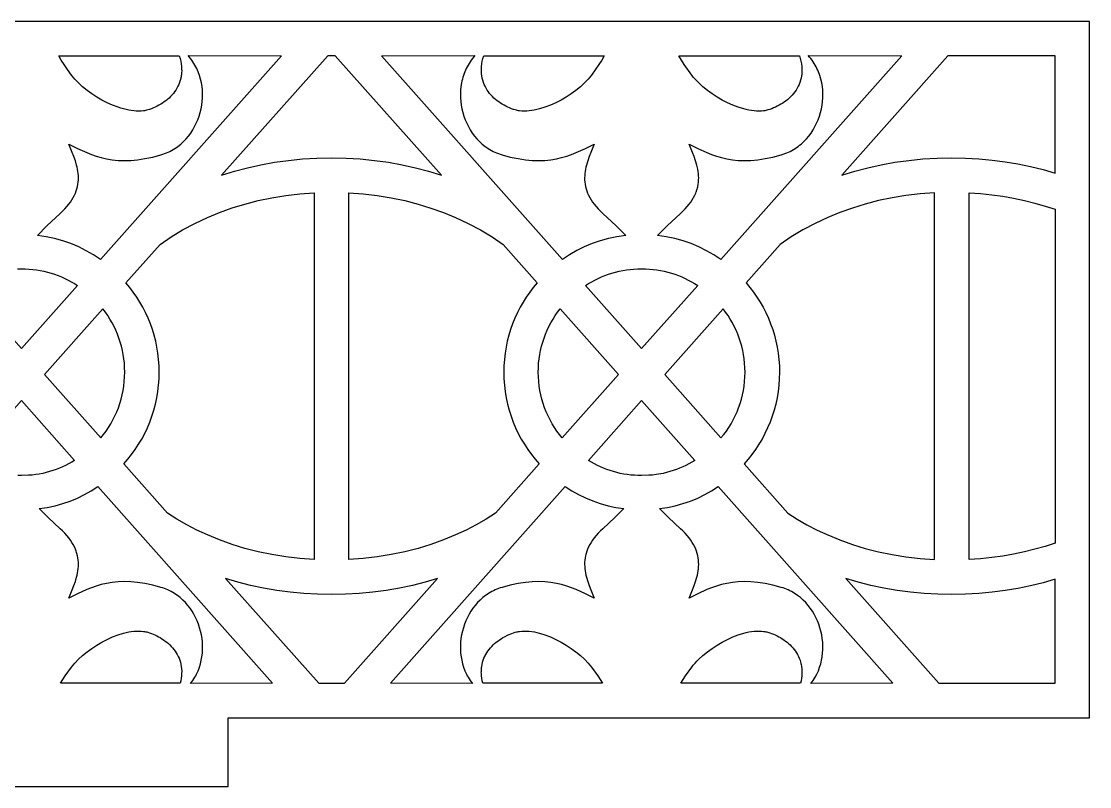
# Model space of a CAD drawing. Extents: x -831 to 1547, y -1426 to -385.
# Drawn here: x -453.31 to -406.81, y -513.42 to -480.12 of the extents above; entities that cross this region are included whole.
import ezdxf

# ---------------------------------------------------------------- set-up
doc = ezdxf.new("R2010")
doc.units = 0
doc.layers.add('CUT', color=18, linetype='CONTINUOUS')

msp = doc.modelspace()

# ---------------------------------------------------------------- linework, layer by layer
at = {"layer": 'CUT'}
for points in [[(-406.807, -480.124), (-499.807, -480.124), (-499.807, -510.424), (-462.307, -510.424), (-462.307, -513.424), (-444.307, -513.424), (-444.307, -510.424), (-406.807, -510.424)], [(-449.858, -490.488), (-450.163, -490.286), (-450.48, -490.104), (-450.81, -489.94), (-451.15, -489.797), (-451.502, -489.676), (-451.863, -489.576), (-452.232, -489.498), (-452.61, -489.444), (-452.195, -489.02), (-451.62, -488.485), (-451.512, -488.384), (-451.413, -488.284), (-451.322, -488.184), (-451.241, -488.085), (-451.167, -487.986), (-451.102, -487.888), (-451.044, -487.79), (-450.994, -487.693), (-450.951, -487.596), (-450.914, -487.5), (-450.885, -487.405), (-450.861, -487.31), (-450.844, -487.215), (-450.832, -487.12), (-450.825, -487.026), (-450.823, -486.933), (-450.826, -486.839), (-450.834, -486.746), (-450.846, -486.653), (-450.861, -486.561), (-450.881, -486.469), (-450.903, -486.377), (-450.956, -486.193), (-451.019, -486.01), (-451.089, -485.828), (-451.241, -485.464), (-450.858, -485.657), (-450.463, -485.836), (-450.258, -485.917), (-450.045, -485.99), (-449.825, -486.054), (-449.594, -486.106), (-449.353, -486.145), (-449.099, -486.171), (-448.83, -486.18), (-448.547, -486.172), (-448.246, -486.145), (-447.928, -486.097), (-447.589, -486.027), (-447.23, -485.933), (-447.149, -485.908), (-447.07, -485.88), (-446.992, -485.85), (-446.916, -485.816), (-446.841, -485.781), (-446.769, -485.743), (-446.698, -485.702), (-446.628, -485.659), (-446.56, -485.613), (-446.494, -485.566), (-446.368, -485.464), (-446.307, -485.41), (-446.248, -485.355), (-446.191, -485.297), (-446.136, -485.237), (-446.031, -485.113), (-445.934, -484.982), (-445.845, -484.846), (-445.764, -484.704), (-445.691, -484.557), (-445.626, -484.407), (-445.569, -484.252), (-445.521, -484.095), (-445.483, -483.935), (-445.452, -483.773), (-445.431, -483.61), (-445.419, -483.446), (-445.417, -483.281), (-445.423, -483.117), (-445.44, -482.954), (-445.467, -482.792), (-445.503, -482.632), (-445.55, -482.475), (-445.606, -482.321), (-445.639, -482.245), (-445.674, -482.17), (-445.711, -482.097), (-445.752, -482.024), (-445.795, -481.953), (-445.841, -481.882), (-445.889, -481.814), (-445.94, -481.746), (-445.994, -481.68), (-446.051, -481.616), (-441.979, -481.624)], [(-451.68, -481.625), (-446.434, -481.623), (-446.398, -481.742), (-446.37, -481.858), (-446.349, -481.972), (-446.336, -482.082), (-446.329, -482.19), (-446.328, -482.295), (-446.331, -482.347), (-446.331, -482.348), (-446.331, -482.35), (-446.331, -482.352), (-446.331, -482.353), (-446.331, -482.355), (-446.332, -482.356), (-446.332, -482.358), (-446.332, -482.36), (-446.332, -482.361), (-446.332, -482.363), (-446.332, -482.364), (-446.332, -482.366), (-446.332, -482.367), (-446.332, -482.369), (-446.333, -482.371), (-446.333, -482.372), (-446.333, -482.374), (-446.333, -482.375), (-446.333, -482.377), (-446.333, -482.379), (-446.333, -482.38), (-446.333, -482.382), (-446.334, -482.383), (-446.334, -482.385), (-446.334, -482.387), (-446.334, -482.388), (-446.334, -482.39), (-446.334, -482.391), (-446.334, -482.393), (-446.335, -482.394), (-446.335, -482.396), (-446.335, -482.398), (-446.335, -482.404), (-446.336, -482.405), (-446.336, -482.407), (-446.336, -482.409), (-446.336, -482.41), (-446.336, -482.412), (-446.336, -482.413), (-446.337, -482.415), (-446.337, -482.416), (-446.337, -482.418), (-446.337, -482.42), (-446.337, -482.421), (-446.337, -482.423), (-446.34, -482.448), (-446.34, -482.449), (-446.341, -482.451), (-446.341, -482.452), (-446.341, -482.454), (-446.341, -482.455), (-446.341, -482.457), (-446.342, -482.458), (-446.342, -482.46), (-446.342, -482.462), (-446.342, -482.463), (-446.343, -482.465), (-446.343, -482.466), (-446.343, -482.468), (-446.343, -482.469), (-446.343, -482.471), (-446.344, -482.472), (-446.347, -482.497), (-446.355, -482.546), (-446.36, -482.57), (-446.365, -482.593), (-446.371, -482.617), (-446.372, -482.623), (-446.373, -482.624), (-446.373, -482.626), (-446.373, -482.627), (-446.374, -482.629), (-446.374, -482.63), (-446.374, -482.632), (-446.375, -482.633), (-446.375, -482.635), (-446.375, -482.636), (-446.376, -482.638), (-446.376, -482.639), (-446.377, -482.641), (-446.383, -482.664), (-446.389, -482.687), (-446.418, -482.778), (-446.453, -482.865), (-446.491, -482.95), (-446.535, -483.032), (-446.583, -483.111), (-446.635, -483.187), (-446.691, -483.26), (-446.75, -483.33), (-446.813, -483.396), (-446.878, -483.46), (-446.947, -483.521), (-447.017, -483.578), (-447.09, -483.632), (-447.165, -483.684), (-447.242, -483.732), (-447.32, -483.776), (-447.4, -483.818), (-447.48, -483.856), (-447.561, -483.892), (-447.642, -483.923), (-447.724, -483.952), (-447.805, -483.977), (-447.852, -483.99), (-447.898, -484.001), (-447.946, -484.01), (-447.995, -484.017), (-448.095, -484.027), (-448.198, -484.031), (-448.304, -484.029), (-448.412, -484.021), (-448.523, -484.008), (-448.635, -483.989), (-448.749, -483.965), (-448.864, -483.936), (-448.98, -483.902), (-449.098, -483.864), (-449.332, -483.775), (-449.566, -483.67), (-449.797, -483.55), (-450.022, -483.419), (-450.239, -483.276), (-450.446, -483.125), (-450.641, -482.966), (-450.82, -482.801), (-450.982, -482.632), (-451.056, -482.546), (-451.124, -482.46), (-451.3, -482.223), (-451.45, -482.005), (-451.576, -481.807)], [(-435.023, -486.816), (-439.64, -481.624), (-439.972, -481.624), (-444.589, -486.815), (-444.032, -486.644), (-443.46, -486.493), (-442.877, -486.364), (-442.282, -486.257), (-441.677, -486.173), (-441.062, -486.112), (-440.438, -486.075), (-439.807, -486.062), (-439.175, -486.075), (-438.552, -486.112), (-437.937, -486.173), (-437.331, -486.257), (-436.736, -486.364), (-436.152, -486.493), (-435.581, -486.644)], [(-427.002, -489.444), (-427.381, -489.495), (-427.751, -489.571), (-428.112, -489.67), (-428.463, -489.792), (-428.804, -489.935), (-429.133, -490.1), (-429.45, -490.284), (-429.754, -490.488), (-437.633, -481.624), (-433.562, -481.616), (-433.619, -481.68), (-433.672, -481.746), (-433.724, -481.814), (-433.772, -481.882), (-433.818, -481.953), (-433.861, -482.024), (-433.901, -482.096), (-433.939, -482.17), (-433.974, -482.245), (-434.006, -482.321), (-434.036, -482.397), (-434.063, -482.475), (-434.088, -482.553), (-434.11, -482.632), (-434.129, -482.712), (-434.146, -482.792), (-434.173, -482.954), (-434.189, -483.117), (-434.196, -483.281), (-434.194, -483.445), (-434.182, -483.61), (-434.161, -483.773), (-434.13, -483.935), (-434.091, -484.095), (-434.043, -484.252), (-433.987, -484.407), (-433.922, -484.557), (-433.849, -484.704), (-433.768, -484.846), (-433.678, -484.982), (-433.581, -485.113), (-433.477, -485.237), (-433.365, -485.355), (-433.245, -485.464), (-433.118, -485.566), (-433.052, -485.613), (-432.985, -485.659), (-432.915, -485.702), (-432.844, -485.743), (-432.771, -485.781), (-432.697, -485.816), (-432.621, -485.85), (-432.543, -485.88), (-432.464, -485.908), (-432.383, -485.933), (-432.023, -486.027), (-431.685, -486.097), (-431.367, -486.145), (-431.066, -486.172), (-430.782, -486.18), (-430.514, -486.171), (-430.26, -486.145), (-430.018, -486.106), (-429.788, -486.054), (-429.567, -485.99), (-429.355, -485.917), (-429.15, -485.836), (-428.755, -485.657), (-428.371, -485.464), (-428.523, -485.828), (-428.593, -486.01), (-428.656, -486.193), (-428.71, -486.377), (-428.732, -486.469), (-428.751, -486.561), (-428.767, -486.653), (-428.779, -486.746), (-428.786, -486.839), (-428.79, -486.933), (-428.788, -487.026), (-428.781, -487.12), (-428.769, -487.215), (-428.752, -487.31), (-428.728, -487.405), (-428.698, -487.5), (-428.662, -487.596), (-428.619, -487.693), (-428.569, -487.79), (-428.511, -487.888), (-428.446, -487.986), (-428.372, -488.085), (-428.291, -488.184), (-428.2, -488.284), (-428.101, -488.384), (-427.992, -488.485), (-427.417, -489.02)], [(-433.178, -481.623), (-427.932, -481.625), (-428.037, -481.807), (-428.163, -482.005), (-428.489, -482.46), (-428.557, -482.546), (-428.631, -482.632), (-428.793, -482.801), (-428.972, -482.966), (-429.167, -483.125), (-429.374, -483.276), (-429.591, -483.419), (-429.816, -483.55), (-430.047, -483.67), (-430.281, -483.775), (-430.515, -483.864), (-430.748, -483.936), (-430.864, -483.965), (-430.978, -483.989), (-431.09, -484.008), (-431.2, -484.021), (-431.309, -484.029), (-431.414, -484.031), (-431.518, -484.027), (-431.618, -484.017), (-431.666, -484.01), (-431.714, -484.001), (-431.761, -483.99), (-431.807, -483.977), (-431.889, -483.952), (-431.97, -483.923), (-432.052, -483.892), (-432.133, -483.856), (-432.213, -483.818), (-432.292, -483.776), (-432.371, -483.732), (-432.448, -483.683), (-432.522, -483.632), (-432.595, -483.578), (-432.666, -483.521), (-432.735, -483.46), (-432.8, -483.396), (-432.863, -483.33), (-432.922, -483.26), (-432.978, -483.187), (-433.03, -483.111), (-433.078, -483.032), (-433.121, -482.95), (-433.16, -482.865), (-433.195, -482.778), (-433.224, -482.687), (-433.248, -482.593), (-433.266, -482.497), (-433.278, -482.398), (-433.284, -482.295), (-433.284, -482.19), (-433.277, -482.082), (-433.263, -481.972), (-433.243, -481.858), (-433.214, -481.742)], [(-422.859, -490.488), (-423.164, -490.286), (-423.481, -490.104), (-423.811, -489.94), (-424.151, -489.797), (-424.503, -489.676), (-424.864, -489.576), (-425.233, -489.498), (-425.611, -489.444), (-425.197, -489.02), (-424.621, -488.485), (-424.513, -488.384), (-424.414, -488.284), (-424.323, -488.184), (-424.242, -488.085), (-424.168, -487.986), (-424.103, -487.888), (-424.073, -487.839), (-424.046, -487.79), (-423.995, -487.693), (-423.952, -487.596), (-423.933, -487.548), (-423.924, -487.524), (-423.916, -487.5), (-423.9, -487.453), (-423.886, -487.405), (-423.879, -487.381), (-423.873, -487.357), (-423.868, -487.333), (-423.862, -487.31), (-423.845, -487.215), (-423.833, -487.12), (-423.826, -487.026), (-423.824, -486.933), (-423.827, -486.839), (-423.835, -486.746), (-423.847, -486.653), (-423.862, -486.561), (-423.904, -486.377), (-423.958, -486.193), (-424.021, -486.01), (-424.091, -485.828), (-424.243, -485.464), (-423.859, -485.657), (-423.464, -485.836), (-423.259, -485.917), (-423.047, -485.99), (-422.826, -486.054), (-422.595, -486.106), (-422.354, -486.145), (-422.1, -486.171), (-421.832, -486.18), (-421.548, -486.172), (-421.247, -486.145), (-420.929, -486.097), (-420.591, -486.027), (-420.231, -485.933), (-420.15, -485.908), (-420.071, -485.88), (-419.993, -485.85), (-419.917, -485.816), (-419.843, -485.781), (-419.77, -485.743), (-419.699, -485.702), (-419.629, -485.659), (-419.562, -485.613), (-419.496, -485.566), (-419.431, -485.516), (-419.369, -485.464), (-419.308, -485.41), (-419.249, -485.355), (-419.137, -485.237), (-419.032, -485.113), (-418.935, -484.982), (-418.846, -484.846), (-418.765, -484.704), (-418.692, -484.557), (-418.627, -484.407), (-418.571, -484.252), (-418.523, -484.095), (-418.484, -483.935), (-418.453, -483.773), (-418.432, -483.61), (-418.42, -483.446), (-418.418, -483.281), (-418.425, -483.117), (-418.441, -482.954), (-418.468, -482.792), (-418.504, -482.632), (-418.551, -482.475), (-418.607, -482.321), (-418.64, -482.245), (-418.675, -482.17), (-418.713, -482.097), (-418.753, -482.024), (-418.842, -481.882), (-418.89, -481.814), (-418.941, -481.746), (-418.995, -481.68), (-419.052, -481.616), (-414.98, -481.624)], [(-424.682, -481.625), (-419.436, -481.623), (-419.4, -481.742), (-419.371, -481.858), (-419.351, -481.972), (-419.337, -482.082), (-419.33, -482.19), (-419.329, -482.217), (-419.329, -482.243), (-419.329, -482.245), (-419.329, -482.246), (-419.329, -482.248), (-419.329, -482.25), (-419.329, -482.251), (-419.329, -482.253), (-419.329, -482.255), (-419.329, -482.256), (-419.329, -482.258), (-419.329, -482.26), (-419.329, -482.261), (-419.329, -482.263), (-419.329, -482.264), (-419.329, -482.266), (-419.329, -482.268), (-419.329, -482.269), (-419.33, -482.295), (-419.336, -482.398), (-419.336, -482.399), (-419.336, -482.401), (-419.337, -482.402), (-419.336, -482.404), (-419.337, -482.405), (-419.337, -482.407), (-419.337, -482.409), (-419.337, -482.41), (-419.337, -482.412), (-419.337, -482.413), (-419.338, -482.415), (-419.338, -482.416), (-419.338, -482.423), (-419.341, -482.448), (-419.348, -482.497), (-419.366, -482.593), (-419.39, -482.687), (-419.419, -482.778), (-419.454, -482.865), (-419.493, -482.95), (-419.536, -483.032), (-419.584, -483.111), (-419.636, -483.187), (-419.692, -483.26), (-419.751, -483.33), (-419.814, -483.396), (-419.879, -483.46), (-419.948, -483.521), (-420.018, -483.578), (-420.092, -483.632), (-420.167, -483.684), (-420.243, -483.732), (-420.321, -483.776), (-420.401, -483.818), (-420.481, -483.856), (-420.562, -483.892), (-420.644, -483.923), (-420.725, -483.952), (-420.807, -483.977), (-420.853, -483.99), (-420.9, -484.001), (-420.948, -484.01), (-420.996, -484.017), (-421.096, -484.027), (-421.199, -484.031), (-421.305, -484.029), (-421.414, -484.021), (-421.524, -484.008), (-421.636, -483.989), (-421.75, -483.965), (-421.865, -483.936), (-422.099, -483.864), (-422.333, -483.775), (-422.567, -483.67), (-422.798, -483.55), (-423.023, -483.419), (-423.24, -483.276), (-423.447, -483.125), (-423.642, -482.966), (-423.821, -482.801), (-423.983, -482.632), (-424.057, -482.546), (-424.125, -482.46), (-424.451, -482.005), (-424.577, -481.807)], [(-408.306, -486.726), (-408.307, -481.624), (-412.974, -481.624), (-417.591, -486.816), (-417.033, -486.644), (-416.461, -486.493), (-415.878, -486.364), (-415.283, -486.257), (-414.677, -486.173), (-414.062, -486.112), (-413.438, -486.075), (-412.807, -486.062), (-412.216, -486.073), (-411.631, -486.106), (-411.054, -486.159), (-410.485, -486.233), (-409.925, -486.328), (-409.374, -486.441), (-408.835, -486.574)], [(-440.557, -503.544), (-441.185, -503.498), (-441.801, -503.425), (-442.405, -503.327), (-442.997, -503.203), (-443.573, -503.055), (-444.135, -502.883), (-444.68, -502.689), (-445.207, -502.472), (-445.666, -502.26), (-446.108, -502.03), (-446.534, -501.786), (-446.943, -501.525), (-448.85, -499.379), (-448.673, -499.178), (-448.506, -498.969), (-448.349, -498.752), (-448.202, -498.528), (-448.064, -498.297), (-447.937, -498.06), (-447.821, -497.816), (-447.716, -497.566), (-447.622, -497.31), (-447.54, -497.049), (-447.47, -496.783), (-447.411, -496.512), (-447.366, -496.237), (-447.333, -495.958), (-447.312, -495.675), (-447.306, -495.388), (-447.312, -495.111), (-447.331, -494.837), (-447.362, -494.567), (-447.405, -494.301), (-447.459, -494.038), (-447.525, -493.78), (-447.602, -493.527), (-447.69, -493.279), (-447.789, -493.036), (-447.898, -492.798), (-448.017, -492.567), (-448.146, -492.341), (-448.285, -492.122), (-448.433, -491.909), (-448.59, -491.704), (-448.756, -491.506), (-447.27, -489.831), (-446.792, -489.503), (-446.288, -489.197), (-445.759, -488.914), (-445.207, -488.656), (-444.68, -488.439), (-444.135, -488.244), (-443.573, -488.073), (-442.996, -487.924), (-442.405, -487.801), (-441.801, -487.702), (-441.185, -487.63), (-440.557, -487.584)], [(-439.057, -503.544), (-439.057, -487.584), (-438.429, -487.63), (-437.813, -487.702), (-437.208, -487.801), (-436.617, -487.924), (-436.041, -488.073), (-435.479, -488.245), (-434.934, -488.439), (-434.406, -488.656), (-433.854, -488.915), (-433.324, -489.198), (-432.819, -489.505), (-432.34, -489.833), (-430.856, -491.506), (-431.023, -491.704), (-431.18, -491.909), (-431.328, -492.122), (-431.467, -492.341), (-431.596, -492.566), (-431.715, -492.798), (-431.824, -493.036), (-431.923, -493.279), (-432.01, -493.527), (-432.088, -493.78), (-432.154, -494.038), (-432.208, -494.301), (-432.251, -494.567), (-432.282, -494.837), (-432.301, -495.111), (-432.307, -495.388), (-432.3, -495.675), (-432.28, -495.958), (-432.247, -496.237), (-432.201, -496.512), (-432.143, -496.783), (-432.073, -497.049), (-431.99, -497.31), (-431.896, -497.566), (-431.792, -497.816), (-431.675, -498.06), (-431.548, -498.297), (-431.411, -498.528), (-431.264, -498.752), (-431.106, -498.969), (-430.939, -499.178), (-430.763, -499.379), (-432.668, -501.524), (-433.077, -501.784), (-433.504, -502.03), (-433.947, -502.259), (-434.406, -502.472), (-434.934, -502.689), (-435.479, -502.883), (-436.04, -503.055), (-436.617, -503.203), (-437.208, -503.327), (-437.813, -503.425), (-438.429, -503.498)], [(-413.557, -503.544), (-413.557, -487.584), (-414.185, -487.63), (-414.801, -487.702), (-415.405, -487.801), (-415.997, -487.924), (-416.573, -488.073), (-417.135, -488.245), (-417.68, -488.439), (-418.207, -488.656), (-418.76, -488.915), (-419.29, -489.198), (-419.795, -489.505), (-420.273, -489.833), (-421.757, -491.506), (-421.591, -491.704), (-421.434, -491.909), (-421.286, -492.122), (-421.147, -492.341), (-421.018, -492.567), (-420.899, -492.798), (-420.79, -493.036), (-420.691, -493.279), (-420.603, -493.527), (-420.526, -493.78), (-420.46, -494.038), (-420.406, -494.301), (-420.363, -494.567), (-420.332, -494.837), (-420.313, -495.111), (-420.307, -495.388), (-420.314, -495.675), (-420.334, -495.958), (-420.367, -496.237), (-420.413, -496.512), (-420.471, -496.783), (-420.541, -497.049), (-420.623, -497.31), (-420.717, -497.566), (-420.822, -497.816), (-420.938, -498.06), (-421.065, -498.297), (-421.203, -498.528), (-421.35, -498.752), (-421.507, -498.969), (-421.674, -499.178), (-421.851, -499.379), (-419.946, -501.524), (-419.536, -501.784), (-419.11, -502.03), (-418.667, -502.259), (-418.207, -502.472), (-417.68, -502.689), (-417.135, -502.883), (-416.573, -503.055), (-415.996, -503.203), (-415.405, -503.327), (-414.801, -503.425), (-414.185, -503.498)], [(-412.057, -487.583), (-411.561, -487.617), (-411.071, -487.668), (-410.589, -487.735), (-410.115, -487.818), (-409.649, -487.917), (-409.192, -488.031), (-408.744, -488.16), (-408.306, -488.303), (-408.306, -502.825), (-408.744, -502.968), (-409.192, -503.097), (-409.649, -503.211), (-410.115, -503.309), (-410.589, -503.393), (-411.071, -503.46), (-411.56, -503.51), (-412.057, -503.544)], [(-428.746, -491.622), (-428.614, -491.537), (-428.478, -491.456), (-428.339, -491.381), (-428.198, -491.31), (-428.053, -491.244), (-427.905, -491.184), (-427.755, -491.129), (-427.603, -491.08), (-427.448, -491.036), (-427.291, -490.997), (-427.132, -490.964), (-426.97, -490.937), (-426.807, -490.916), (-426.642, -490.901), (-426.475, -490.891), (-426.307, -490.888), (-426.139, -490.891), (-425.972, -490.901), (-425.807, -490.916), (-425.644, -490.937), (-425.482, -490.964), (-425.323, -490.997), (-425.166, -491.036), (-425.011, -491.08), (-424.858, -491.129), (-424.708, -491.184), (-424.561, -491.244), (-424.416, -491.31), (-424.275, -491.381), (-424.136, -491.456), (-424, -491.537), (-423.868, -491.622), (-426.307, -494.366)], [(-449.759, -492.634), (-452.302, -495.495), (-449.852, -498.252), (-449.732, -498.104), (-449.619, -497.952), (-449.512, -497.794), (-449.412, -497.632), (-449.318, -497.465), (-449.232, -497.294), (-449.154, -497.119), (-449.083, -496.94), (-449.019, -496.757), (-448.964, -496.57), (-448.916, -496.38), (-448.877, -496.187), (-448.846, -495.991), (-448.824, -495.793), (-448.81, -495.592), (-448.806, -495.388), (-448.81, -495.194), (-448.822, -495.002), (-448.842, -494.813), (-448.87, -494.626), (-448.906, -494.441), (-448.949, -494.259), (-449, -494.081), (-449.058, -493.905), (-449.122, -493.733), (-449.194, -493.564), (-449.272, -493.399), (-449.357, -493.237), (-449.448, -493.08), (-449.546, -492.927), (-449.649, -492.778)], [(-429.761, -498.252), (-429.881, -498.104), (-429.994, -497.952), (-430.101, -497.794), (-430.201, -497.632), (-430.294, -497.465), (-430.38, -497.294), (-430.459, -497.119), (-430.53, -496.94), (-430.594, -496.757), (-430.649, -496.57), (-430.697, -496.38), (-430.736, -496.187), (-430.766, -495.991), (-430.789, -495.793), (-430.802, -495.592), (-430.807, -495.388), (-430.802, -495.194), (-430.79, -495.002), (-430.77, -494.813), (-430.742, -494.626), (-430.706, -494.441), (-430.663, -494.259), (-430.613, -494.081), (-430.555, -493.905), (-430.49, -493.733), (-430.419, -493.564), (-430.341, -493.399), (-430.256, -493.237), (-430.164, -493.08), (-430.067, -492.927), (-429.963, -492.778), (-429.854, -492.634), (-427.31, -495.495)], [(-422.76, -492.634), (-425.303, -495.495), (-422.853, -498.252), (-422.733, -498.104), (-422.62, -497.952), (-422.513, -497.794), (-422.413, -497.632), (-422.319, -497.465), (-422.234, -497.294), (-422.155, -497.119), (-422.084, -496.94), (-422.02, -496.757), (-421.965, -496.57), (-421.917, -496.38), (-421.878, -496.187), (-421.847, -495.991), (-421.825, -495.793), (-421.812, -495.592), (-421.807, -495.388), (-421.811, -495.194), (-421.823, -495.002), (-421.844, -494.813), (-421.872, -494.626), (-421.907, -494.441), (-421.951, -494.259), (-422.001, -494.081), (-422.059, -493.905), (-422.123, -493.733), (-422.195, -493.564), (-422.273, -493.399), (-422.358, -493.237), (-422.449, -493.08), (-422.547, -492.927), (-422.65, -492.778)], [(-423.99, -499.23), (-424.117, -499.307), (-424.248, -499.38), (-424.38, -499.448), (-424.516, -499.511), (-424.654, -499.57), (-424.794, -499.624), (-425.082, -499.717), (-425.229, -499.757), (-425.377, -499.791), (-425.681, -499.845), (-425.835, -499.864), (-425.991, -499.877), (-426.307, -499.888), (-426.466, -499.885), (-426.623, -499.877), (-426.779, -499.864), (-426.933, -499.845), (-427.085, -499.82), (-427.236, -499.791), (-427.385, -499.757), (-427.532, -499.717), (-427.82, -499.624), (-427.96, -499.57), (-428.098, -499.511), (-428.233, -499.448), (-428.366, -499.38), (-428.496, -499.307), (-428.624, -499.23), (-426.307, -496.624)], [(-452.53, -501.326), (-452.182, -501.274), (-451.841, -501.201), (-451.508, -501.108), (-451.183, -500.996), (-450.867, -500.865), (-450.561, -500.715), (-450.265, -500.548), (-449.981, -500.365), (-442.372, -508.924), (-445.938, -508.936), (-445.889, -508.871), (-445.842, -508.804), (-445.798, -508.736), (-445.756, -508.667), (-445.716, -508.597), (-445.679, -508.526), (-445.613, -508.381), (-445.584, -508.307), (-445.557, -508.232), (-445.51, -508.08), (-445.473, -507.926), (-445.445, -507.769), (-445.427, -507.612), (-445.417, -507.453), (-445.417, -507.294), (-445.426, -507.135), (-445.443, -506.976), (-445.468, -506.819), (-445.502, -506.663), (-445.545, -506.509), (-445.595, -506.358), (-445.653, -506.21), (-445.72, -506.066), (-445.794, -505.926), (-445.875, -505.79), (-445.964, -505.66), (-446.06, -505.535), (-446.164, -505.417), (-446.274, -505.305), (-446.391, -505.2), (-446.515, -505.103), (-446.579, -505.058), (-446.646, -505.014), (-446.782, -504.934), (-446.926, -504.864), (-447, -504.832), (-447.075, -504.803), (-447.152, -504.776), (-447.23, -504.752), (-447.589, -504.658), (-447.928, -504.587), (-448.246, -504.54), (-448.547, -504.512), (-448.83, -504.504), (-449.099, -504.514), (-449.353, -504.539), (-449.594, -504.579), (-449.825, -504.631), (-450.045, -504.694), (-450.257, -504.767), (-450.463, -504.848), (-450.858, -505.028), (-451.241, -505.22), (-451.089, -504.856), (-451.019, -504.674), (-450.956, -504.491), (-450.903, -504.308), (-450.881, -504.216), (-450.861, -504.123), (-450.846, -504.031), (-450.834, -503.938), (-450.826, -503.845), (-450.823, -503.752), (-450.825, -503.658), (-450.832, -503.564), (-450.843, -503.47), (-450.861, -503.375), (-450.885, -503.28), (-450.899, -503.232), (-450.914, -503.184), (-450.951, -503.088), (-450.994, -502.991), (-451.044, -502.894), (-451.102, -502.797), (-451.167, -502.699), (-451.24, -502.6), (-451.322, -502.501), (-451.413, -502.401), (-451.512, -502.3), (-451.62, -502.199), (-452.14, -501.718)], [(-429.632, -500.365), (-429.348, -500.547), (-429.052, -500.713), (-428.746, -500.861), (-428.43, -500.992), (-428.105, -501.104), (-427.771, -501.198), (-427.43, -501.272), (-427.082, -501.326), (-427.472, -501.718), (-427.992, -502.199), (-428.101, -502.3), (-428.2, -502.401), (-428.29, -502.501), (-428.372, -502.6), (-428.445, -502.699), (-428.511, -502.797), (-428.568, -502.894), (-428.619, -502.991), (-428.662, -503.088), (-428.698, -503.184), (-428.728, -503.28), (-428.74, -503.327), (-428.751, -503.375), (-428.769, -503.47), (-428.781, -503.564), (-428.788, -503.658), (-428.789, -503.752), (-428.786, -503.845), (-428.779, -503.938), (-428.767, -504.031), (-428.751, -504.123), (-428.732, -504.216), (-428.71, -504.308), (-428.656, -504.491), (-428.593, -504.674), (-428.523, -504.856), (-428.371, -505.22), (-428.755, -505.028), (-429.15, -504.848), (-429.355, -504.767), (-429.567, -504.694), (-429.788, -504.631), (-430.018, -504.579), (-430.26, -504.539), (-430.514, -504.514), (-430.782, -504.504), (-431.066, -504.512), (-431.366, -504.54), (-431.685, -504.588), (-432.023, -504.658), (-432.383, -504.752), (-432.461, -504.776), (-432.538, -504.803), (-432.687, -504.864), (-432.759, -504.898), (-432.83, -504.934), (-432.899, -504.973), (-432.967, -505.014), (-433.033, -505.058), (-433.098, -505.103), (-433.221, -505.2), (-433.339, -505.305), (-433.449, -505.417), (-433.552, -505.535), (-433.649, -505.66), (-433.737, -505.79), (-433.819, -505.926), (-433.893, -506.066), (-433.959, -506.21), (-434.017, -506.358), (-434.068, -506.509), (-434.11, -506.663), (-434.144, -506.819), (-434.17, -506.976), (-434.187, -507.135), (-434.196, -507.294), (-434.195, -507.453), (-434.186, -507.612), (-434.167, -507.769), (-434.139, -507.926), (-434.102, -508.08), (-434.056, -508.232), (-433.999, -508.381), (-433.933, -508.526), (-433.896, -508.597), (-433.857, -508.667), (-433.815, -508.737), (-433.771, -508.804), (-433.724, -508.871), (-433.674, -508.936), (-437.24, -508.924)], [(-425.531, -501.326), (-425.183, -501.274), (-424.842, -501.201), (-424.509, -501.108), (-424.184, -500.996), (-423.868, -500.865), (-423.562, -500.715), (-423.266, -500.548), (-422.982, -500.365), (-415.374, -508.924), (-418.94, -508.936), (-418.89, -508.871), (-418.843, -508.804), (-418.798, -508.736), (-418.757, -508.667), (-418.681, -508.526), (-418.615, -508.381), (-418.558, -508.232), (-418.533, -508.156), (-418.511, -508.08), (-418.492, -508.003), (-418.474, -507.926), (-418.459, -507.848), (-418.447, -507.769), (-418.428, -507.612), (-418.419, -507.453), (-418.418, -507.294), (-418.427, -507.135), (-418.444, -506.976), (-418.469, -506.819), (-418.503, -506.663), (-418.546, -506.509), (-418.596, -506.358), (-418.655, -506.21), (-418.721, -506.066), (-418.795, -505.926), (-418.876, -505.79), (-418.965, -505.66), (-419.061, -505.535), (-419.165, -505.417), (-419.275, -505.305), (-419.392, -505.2), (-419.516, -505.103), (-419.581, -505.058), (-419.647, -505.014), (-419.714, -504.973), (-419.783, -504.934), (-419.854, -504.898), (-419.927, -504.864), (-420, -504.832), (-420.076, -504.803), (-420.153, -504.776), (-420.231, -504.752), (-420.59, -504.658), (-420.929, -504.587), (-421.247, -504.54), (-421.548, -504.512), (-421.831, -504.504), (-422.1, -504.514), (-422.354, -504.539), (-422.595, -504.579), (-422.826, -504.631), (-423.046, -504.694), (-423.259, -504.767), (-423.464, -504.848), (-423.859, -505.028), (-424.242, -505.22), (-424.09, -504.856), (-424.021, -504.674), (-423.958, -504.491), (-423.904, -504.308), (-423.882, -504.216), (-423.862, -504.123), (-423.847, -504.031), (-423.835, -503.938), (-423.827, -503.845), (-423.824, -503.752), (-423.826, -503.658), (-423.832, -503.564), (-423.844, -503.47), (-423.862, -503.375), (-423.886, -503.28), (-423.916, -503.184), (-423.952, -503.088), (-423.995, -502.991), (-424.045, -502.894), (-424.103, -502.797), (-424.168, -502.699), (-424.242, -502.6), (-424.323, -502.501), (-424.414, -502.401), (-424.513, -502.3), (-424.621, -502.199), (-425.141, -501.718)], [(-444.419, -504.367), (-440.365, -508.924), (-439.247, -508.924), (-435.193, -504.367), (-435.733, -504.526), (-436.286, -504.666), (-436.849, -504.786), (-437.423, -504.885), (-438.007, -504.963), (-438.599, -505.02), (-439.199, -505.054), (-439.807, -505.065), (-440.414, -505.054), (-441.014, -505.02), (-441.606, -504.963), (-442.19, -504.885), (-442.763, -504.786), (-443.327, -504.666), (-443.879, -504.526)], [(-417.421, -504.367), (-413.367, -508.924), (-408.307, -508.924), (-408.306, -504.402), (-408.835, -504.553), (-409.374, -504.686), (-409.925, -504.8), (-410.485, -504.894), (-411.053, -504.968), (-411.631, -505.022), (-412.215, -505.055), (-412.807, -505.065), (-413.414, -505.054), (-414.015, -505.02), (-414.607, -504.963), (-415.19, -504.885), (-415.764, -504.786), (-416.328, -504.666), (-416.88, -504.526)], [(-446.394, -508.927), (-451.603, -508.924), (-451.396, -508.599), (-451.124, -508.224), (-451.056, -508.138), (-450.982, -508.052), (-450.82, -507.883), (-450.64, -507.718), (-450.446, -507.559), (-450.239, -507.408), (-450.022, -507.266), (-449.797, -507.134), (-449.566, -507.015), (-449.332, -506.91), (-449.097, -506.82), (-448.864, -506.748), (-448.749, -506.719), (-448.635, -506.695), (-448.523, -506.677), (-448.412, -506.663), (-448.304, -506.655), (-448.198, -506.653), (-448.095, -506.657), (-447.995, -506.667), (-447.946, -506.675), (-447.898, -506.684), (-447.851, -506.695), (-447.805, -506.707), (-447.727, -506.731), (-447.648, -506.759), (-447.569, -506.789), (-447.491, -506.823), (-447.414, -506.859), (-447.337, -506.899), (-447.261, -506.941), (-447.187, -506.987), (-447.114, -507.035), (-447.043, -507.087), (-446.974, -507.141), (-446.907, -507.198), (-446.843, -507.258), (-446.781, -507.321), (-446.722, -507.387), (-446.666, -507.456), (-446.614, -507.527), (-446.565, -507.602), (-446.52, -507.679), (-446.48, -507.758), (-446.443, -507.841), (-446.411, -507.926), (-446.384, -508.014), (-446.362, -508.105), (-446.345, -508.199), (-446.334, -508.295), (-446.328, -508.393), (-446.329, -508.495), (-446.335, -508.599), (-446.348, -508.706), (-446.368, -508.815)], [(-428.01, -508.924), (-433.219, -508.926), (-433.245, -508.815), (-433.264, -508.705), (-433.277, -508.599), (-433.284, -508.495), (-433.285, -508.444), (-433.284, -508.393), (-433.279, -508.295), (-433.276, -508.27), (-433.274, -508.246), (-433.267, -508.199), (-433.25, -508.105), (-433.228, -508.014), (-433.201, -507.926), (-433.169, -507.841), (-433.133, -507.758), (-433.123, -507.738), (-433.123, -507.737), (-433.122, -507.736), (-433.121, -507.734), (-433.121, -507.733), (-433.12, -507.732), (-433.119, -507.731), (-433.119, -507.729), (-433.118, -507.728), (-433.118, -507.727), (-433.117, -507.726), (-433.116, -507.724), (-433.116, -507.723), (-433.115, -507.722), (-433.115, -507.721), (-433.114, -507.719), (-433.113, -507.718), (-433.092, -507.679), (-433.047, -507.602), (-432.999, -507.527), (-432.947, -507.456), (-432.891, -507.387), (-432.832, -507.321), (-432.77, -507.258), (-432.706, -507.198), (-432.639, -507.141), (-432.57, -507.087), (-432.499, -507.035), (-432.426, -506.987), (-432.351, -506.941), (-432.276, -506.899), (-432.121, -506.823), (-431.964, -506.759), (-431.886, -506.731), (-431.807, -506.707), (-431.761, -506.695), (-431.714, -506.684), (-431.666, -506.675), (-431.617, -506.667), (-431.518, -506.657), (-431.414, -506.653), (-431.308, -506.655), (-431.2, -506.663), (-431.09, -506.677), (-430.977, -506.695), (-430.864, -506.719), (-430.748, -506.748), (-430.515, -506.82), (-430.281, -506.91), (-430.047, -507.015), (-429.816, -507.134), (-429.591, -507.266), (-429.374, -507.408), (-429.167, -507.559), (-428.972, -507.718), (-428.793, -507.883), (-428.631, -508.052), (-428.557, -508.138), (-428.488, -508.224), (-428.216, -508.599)], [(-419.395, -508.927), (-424.604, -508.924), (-424.397, -508.599), (-424.125, -508.224), (-424.057, -508.138), (-423.983, -508.052), (-423.904, -507.967), (-423.821, -507.883), (-423.642, -507.718), (-423.447, -507.559), (-423.24, -507.408), (-423.023, -507.266), (-422.798, -507.134), (-422.567, -507.015), (-422.333, -506.91), (-422.099, -506.82), (-421.865, -506.748), (-421.75, -506.719), (-421.636, -506.695), (-421.524, -506.677), (-421.413, -506.663), (-421.305, -506.655), (-421.199, -506.653), (-421.096, -506.657), (-420.996, -506.667), (-420.947, -506.675), (-420.9, -506.684), (-420.853, -506.695), (-420.807, -506.707), (-420.728, -506.731), (-420.649, -506.759), (-420.571, -506.789), (-420.493, -506.823), (-420.415, -506.859), (-420.338, -506.899), (-420.262, -506.941), (-420.188, -506.987), (-420.115, -507.035), (-420.044, -507.087), (-419.975, -507.141), (-419.908, -507.198), (-419.844, -507.258), (-419.782, -507.321), (-419.723, -507.387), (-419.667, -507.456), (-419.615, -507.527), (-419.566, -507.602), (-419.521, -507.679), (-419.481, -507.758), (-419.444, -507.841), (-419.412, -507.926), (-419.385, -508.014), (-419.374, -508.059), (-419.363, -508.105), (-419.346, -508.199), (-419.335, -508.295), (-419.33, -508.393), (-419.33, -508.495), (-419.336, -508.599), (-419.349, -508.706), (-419.369, -508.815)]]:
    msp.add_lwpolyline(points, close=True, dxfattribs=at)
for points in [[(-453.474, -490.891), (-453.306, -490.888), (-453.137, -490.891), (-452.97, -490.901), (-452.806, -490.916), (-452.642, -490.937), (-452.481, -490.964), (-452.322, -490.997), (-452.165, -491.036), (-452.01, -491.08), (-451.857, -491.129), (-451.707, -491.184), (-451.56, -491.244), (-451.415, -491.31), (-451.273, -491.381), (-451.135, -491.456), (-450.999, -491.537), (-450.867, -491.622), (-453.306, -494.366), (-455.745, -491.622)], [(-455.623, -499.23), (-453.306, -496.624), (-450.989, -499.23), (-451.116, -499.307), (-451.247, -499.38), (-451.379, -499.448), (-451.515, -499.511), (-451.653, -499.57), (-451.793, -499.624), (-451.936, -499.673), (-452.08, -499.717), (-452.376, -499.791), (-452.527, -499.82), (-452.68, -499.845), (-452.834, -499.864), (-452.99, -499.877), (-453.306, -499.888), (-453.465, -499.885)]]:
    msp.add_lwpolyline(points, dxfattribs=at)

doc.saveas('drawing.dxf')
